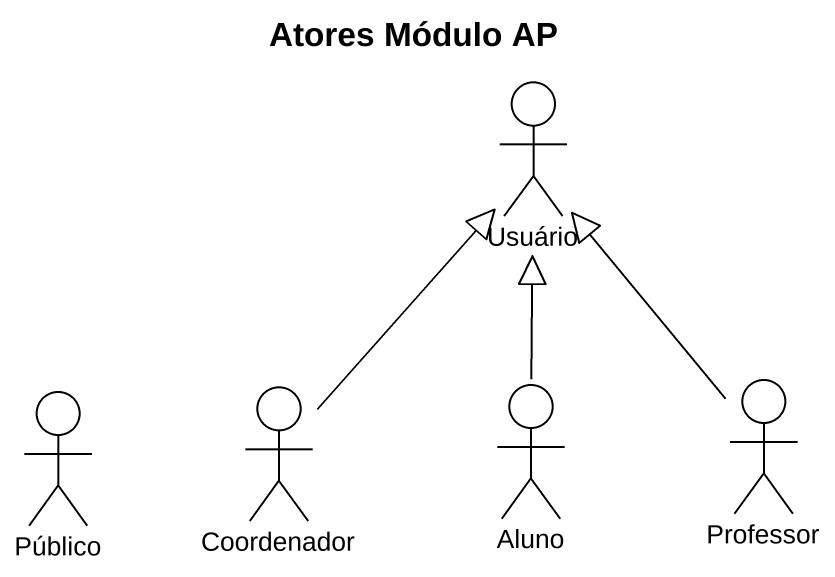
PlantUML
@startuml
title Atores Módulo AP
actor Usuário
actor Público
actor Coordenador
actor Aluno
actor Professor
Coordenador -up-|> Usuário
Aluno -up-|> Usuário
Professor -up-|> Usuário
@enduml
